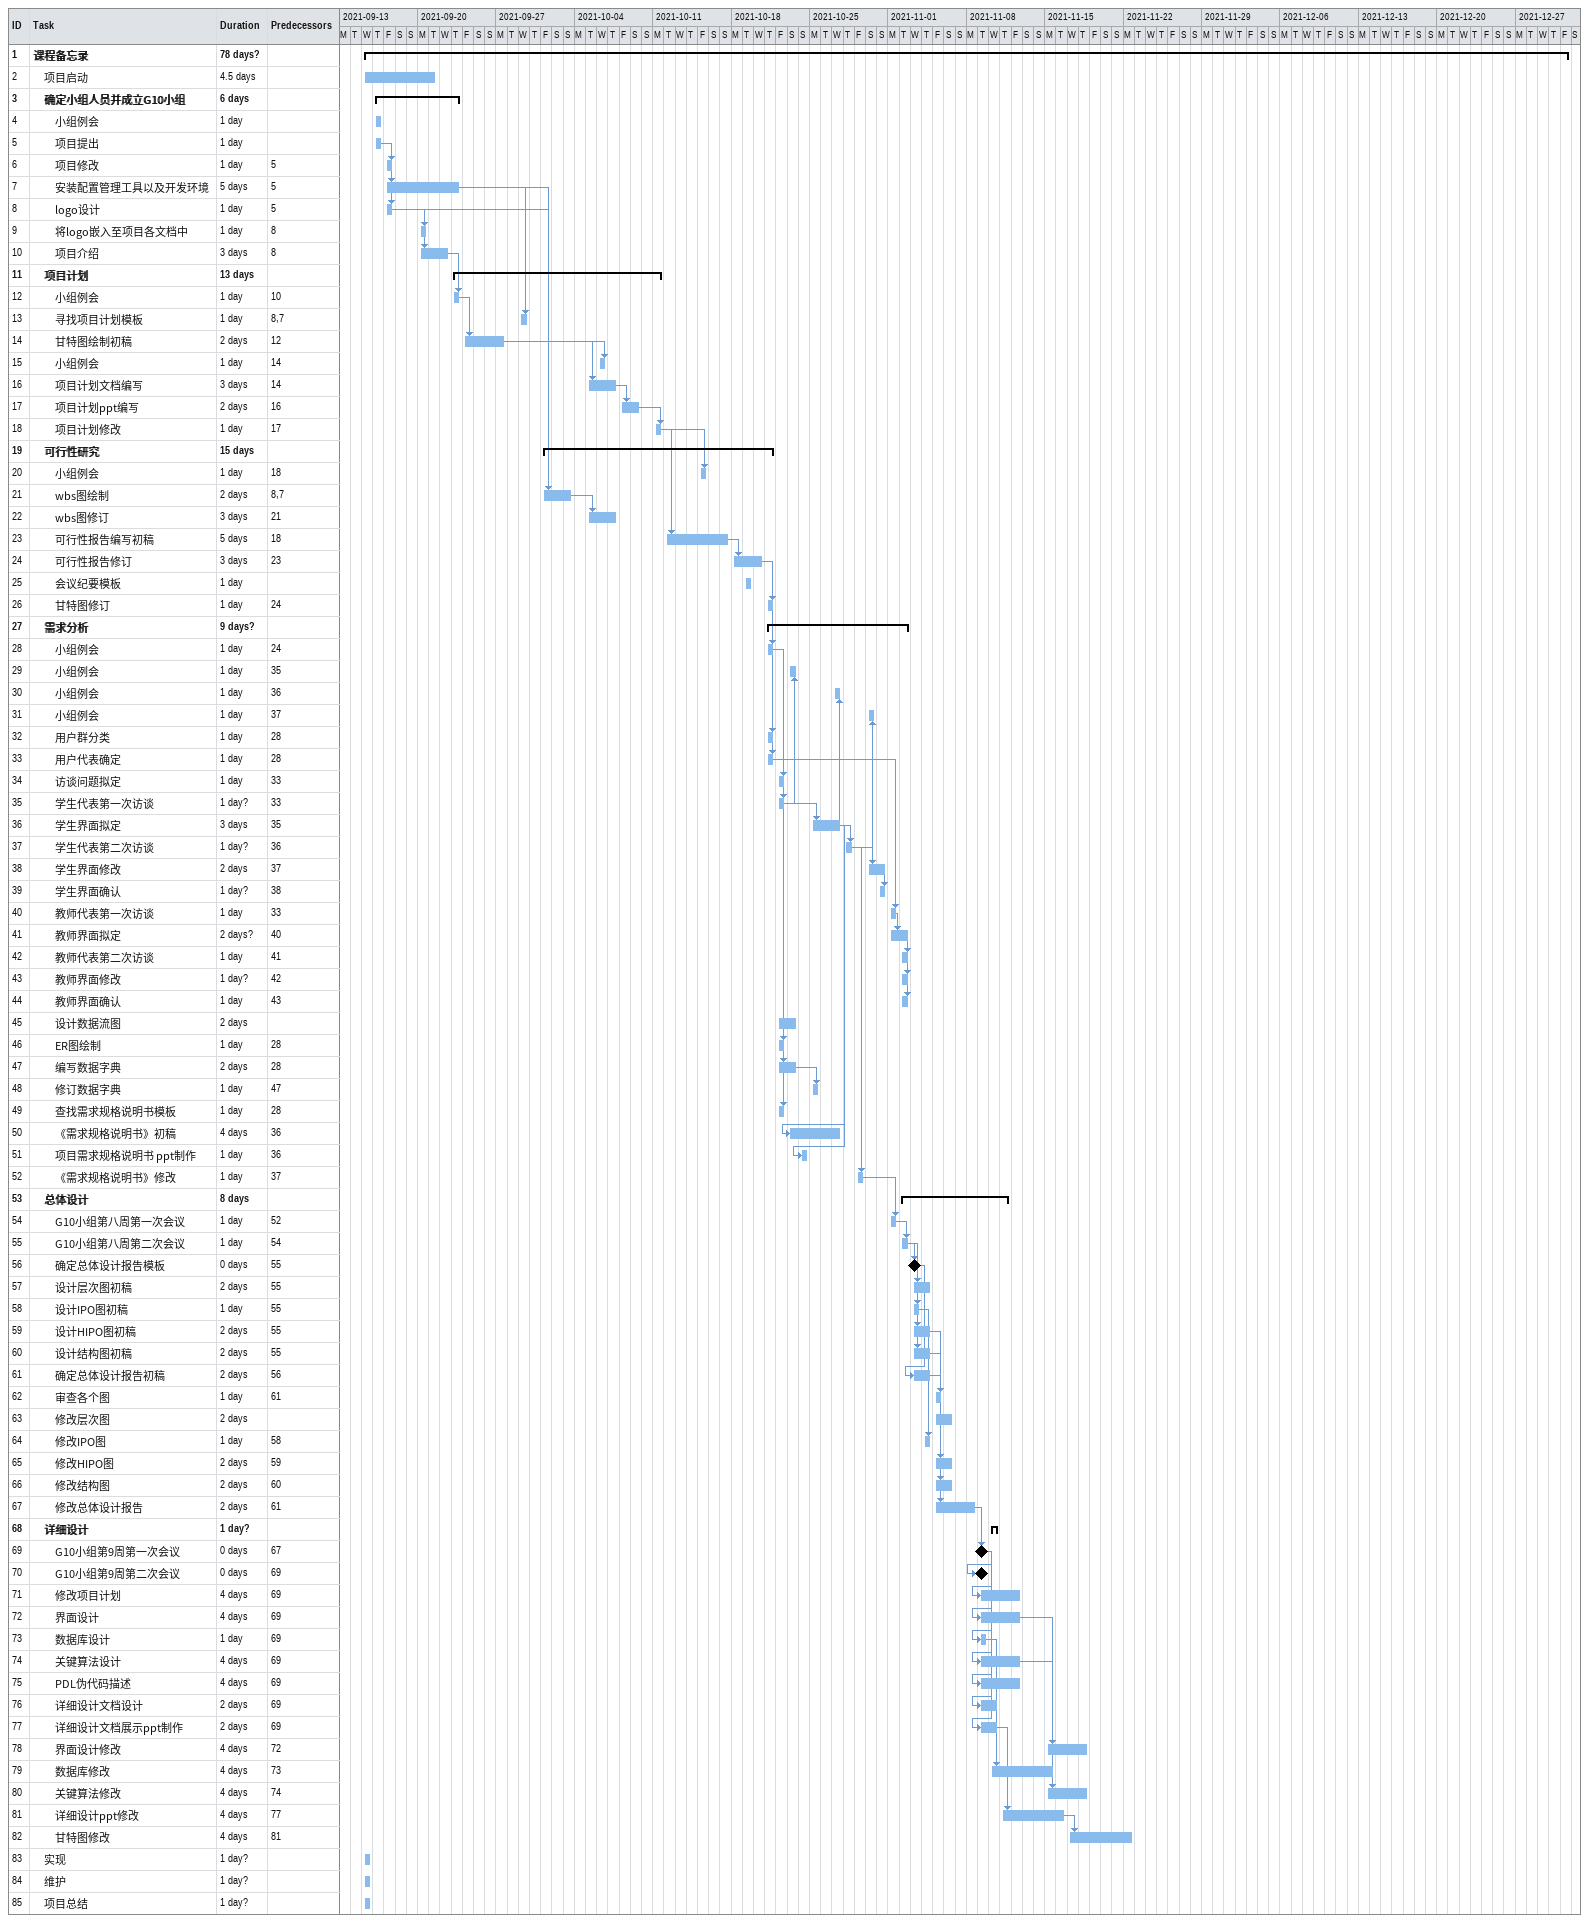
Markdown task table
| ID | Level | Task | Duration | Start | Finish | Predecessors |
|---|---|---|---|---|---|---|
| 1 | 1 | **课程备忘录** | 78d? | 2021-09-15 | 2021-12-31 |  |
| 2 | 2 | 项目启动 | 4.5d | 2021-09-15 | 2021-09-21 |  |
| 3 | 2 | **确定小组人员并成立G10小组** | 6d | 2021-09-16 | 2021-09-23 |  |
| 4 | 3 | 小组例会 | 1d | 2021-09-16 | 2021-09-16 |  |
| 5 | 3 | 项目提出 | 1d | 2021-09-16 | 2021-09-16 |  |
| 6 | 3 | 项目修改 | 1d | 2021-09-17 | 2021-09-17 | 5 |
| 7 | 3 | 安装配置管理工具以及开发环境 | 5d | 2021-09-17 | 2021-09-23 | 5 |
| 8 | 3 | logo设计 | 1d | 2021-09-17 | 2021-09-17 | 5 |
| 9 | 3 | 将logo嵌入至项目各文档中 | 1d | 2021-09-20 | 2021-09-20 | 8 |
| 10 | 3 | 项目介绍 | 3d | 2021-09-20 | 2021-09-22 | 8 |
| 11 | 2 | **项目计划** | 13d | 2021-09-23 | 2021-10-11 |  |
| 12 | 3 | 小组例会 | 1d | 2021-09-23 | 2021-09-23 | 10 |
| 13 | 3 | 寻找项目计划模板 | 1d | 2021-09-29 | 2021-09-29 | 8, 7 |
| 14 | 3 | 甘特图绘制初稿 | 2d | 2021-09-24 | 2021-09-27 | 12 |
| 15 | 3 | 小组例会 | 1d | 2021-10-06 | 2021-10-06 | 14 |
| 16 | 3 | 项目计划文档编写 | 3d | 2021-10-05 | 2021-10-07 | 14 |
| 17 | 3 | 项目计划ppt编写 | 2d | 2021-10-08 | 2021-10-09 | 16 |
| 18 | 3 | 项目计划修改 | 1d | 2021-10-11 | 2021-10-11 | 17 |
| 19 | 2 | **可行性研究** | 15d | 2021-10-01 | 2021-10-21 |  |
| 20 | 3 | 小组例会 | 1d | 2021-10-15 | 2021-10-15 | 18 |
| 21 | 3 | wbs图绘制 | 2d | 2021-10-01 | 2021-10-03 | 8, 7 |
| 22 | 3 | wbs图修订 | 3d | 2021-10-05 | 2021-10-07 | 21 |
| 23 | 3 | 可行性报告编写初稿 | 5d | 2021-10-12 | 2021-10-17 | 18 |
| 24 | 3 | 可行性报告修订 | 3d | 2021-10-18 | 2021-10-20 | 23 |
| 25 | 3 | 会议纪要模板 | 1d | 2021-10-19 | 2021-10-19 |  |
| 26 | 3 | 甘特图修订 | 1d | 2021-10-21 | 2021-10-21 | 24 |
| 27 | 2 | **需求分析** | 9d? | 2021-10-21 | 2021-11-02 |  |
| 28 | 3 | 小组例会 | 1d | 2021-10-21 | 2021-10-21 | 24 |
| 29 | 3 | 小组例会 | 1d | 2021-10-23 | 2021-10-23 | 35 |
| 30 | 3 | 小组例会 | 1d | 2021-10-27 | 2021-10-27 | 36 |
| 31 | 3 | 小组例会 | 1d | 2021-10-30 | 2021-10-30 | 37 |
| 32 | 3 | 用户群分类 | 1d | 2021-10-21 | 2021-10-21 | 28 |
| 33 | 3 | 用户代表确定 | 1d | 2021-10-21 | 2021-10-21 | 28 |
| 34 | 3 | 访谈问题拟定 | 1d | 2021-10-22 | 2021-10-22 | 33 |
| 35 | 3 | 学生代表第一次访谈 | 1d? | 2021-10-22 | 2021-10-22 | 33 |
| 36 | 3 | 学生界面拟定 | 3d | 2021-10-25 | 2021-10-27 | 35 |
| 37 | 3 | 学生代表第二次访谈 | 1d? | 2021-10-28 | 2021-10-28 | 36 |
| 38 | 3 | 学生界面修改 | 2d | 2021-10-30 | 2021-10-31 | 37 |
| 39 | 3 | 学生界面确认 | 1d? | 2021-10-31 | 2021-10-31 | 38 |
| 40 | 3 | 教师代表第一次访谈 | 1d | 2021-11-01 | 2021-11-01 | 33 |
| 41 | 3 | 教师界面拟定 | 2d? | 2021-11-01 | 2021-11-02 | 40 |
| 42 | 3 | 教师代表第二次访谈 | 1d | 2021-11-02 | 2021-11-02 | 41 |
| 43 | 3 | 教师界面修改 | 1d? | 2021-11-02 | 2021-11-02 | 42 |
| 44 | 3 | 教师界面确认 | 1d | 2021-11-02 | 2021-11-02 | 43 |
| 45 | 3 | 设计数据流图 | 2d | 2021-10-22 | 2021-10-23 |  |
| 46 | 3 | ER图绘制 | 1d | 2021-10-22 | 2021-10-22 | 28 |
| 47 | 3 | 编写数据字典 | 2d | 2021-10-22 | 2021-10-23 | 28 |
| 48 | 3 | 修订数据字典 | 1d | 2021-10-25 | 2021-10-25 | 47 |
| 49 | 3 | 查找需求规格说明书模板 | 1d | 2021-10-22 | 2021-10-22 | 28 |
| 50 | 3 | 《需求规格说明书》初稿 | 4d | 2021-10-23 | 2021-10-27 | 36 |
| 51 | 3 | 项目需求规格说明书 ppt制作 | 1d | 2021-10-24 | 2021-10-24 | 36 |
| 52 | 3 | 《需求规格说明书》修改 | 1d | 2021-10-29 | 2021-10-29 | 37 |
| 53 | 2 | **总体设计** | 8d | 2021-11-02 | 2021-11-11 |  |
| 54 | 3 | G10小组第八周第一次会议 | 1d | 2021-11-01 | 2021-11-01 | 52 |
| 55 | 3 | G10小组第八周第二次会议 | 1d | 2021-11-02 | 2021-11-02 | 54 |
| 56 | 3 | 确定总体设计报告模板 | 0d | 2021-11-03 | 2021-11-03 | 55 |
| 57 | 3 | 设计层次图初稿 | 2d | 2021-11-03 | 2021-11-04 | 55 |
| 58 | 3 | 设计IPO图初稿 | 1d | 2021-11-03 | 2021-11-03 | 55 |
| 59 | 3 | 设计HIPO图初稿 | 2d | 2021-11-03 | 2021-11-04 | 55 |
| 60 | 3 | 设计结构图初稿 | 2d | 2021-11-03 | 2021-11-04 | 55 |
| 61 | 3 | 确定总体设计报告初稿 | 2d | 2021-11-03 | 2021-11-04 | 56 |
| 62 | 3 | 审查各个图 | 1d | 2021-11-05 | 2021-11-05 | 61 |
| 63 | 3 | 修改层次图 | 2d | 2021-11-05 | 2021-11-06 |  |
| 64 | 3 | 修改IPO图 | 1d | 2021-11-04 | 2021-11-04 | 58 |
| 65 | 3 | 修改HIPO图 | 2d | 2021-11-05 | 2021-11-06 | 59 |
| 66 | 3 | 修改结构图 | 2d | 2021-11-05 | 2021-11-06 | 60 |
| 67 | 3 | 修改总体设计报告 | 2d | 2021-11-05 | 2021-11-08 | 61 |
| 68 | 2 | **详细设计** | 1d? | 2021-11-10 | 2021-11-10 |  |
| 69 | 3 | G10小组第9周第一次会议 | 0d | 2021-11-09 | 2021-11-09 | 67 |
| 70 | 3 | G10小组第9周第二次会议 | 0d | 2021-11-09 | 2021-11-09 | 69 |
| 71 | 3 | 修改项目计划 | 4d | 2021-11-09 | 2021-11-12 | 69 |
| 72 | 3 | 界面设计 | 4d | 2021-11-09 | 2021-11-12 | 69 |
| 73 | 3 | 数据库设计 | 1d | 2021-11-09 | 2021-11-09 | 69 |
| 74 | 3 | 关键算法设计 | 4d | 2021-11-09 | 2021-11-12 | 69 |
| 75 | 3 | PDL伪代码描述 | 4d | 2021-11-09 | 2021-11-12 | 69 |
| 76 | 3 | 详细设计文档设计 | 2d | 2021-11-09 | 2021-11-10 | 69 |
| 77 | 3 | 详细设计文档展示ppt制作 | 2d | 2021-11-09 | 2021-11-10 | 69 |
| 78 | 3 | 界面设计修改 | 4d | 2021-11-15 | 2021-11-18 | 72 |
| 79 | 3 | 数据库修改 | 4d | 2021-11-10 | 2021-11-15 | 73 |
| 80 | 3 | 关键算法修改 | 4d | 2021-11-15 | 2021-11-18 | 74 |
| 81 | 3 | 详细设计ppt修改 | 4d | 2021-11-11 | 2021-11-16 | 77 |
| 82 | 3 | 甘特图修改 | 4d | 2021-11-17 | 2021-11-22 | 81 |
| 83 | 2 | 实现 | 1d? | 2021-09-15 | 2021-09-15 |  |
| 84 | 2 | 维护 | 1d? | 2021-09-15 | 2021-09-15 |  |
| 85 | 2 | 项目总结 | 1d? | 2021-09-15 | 2021-09-15 |  |
